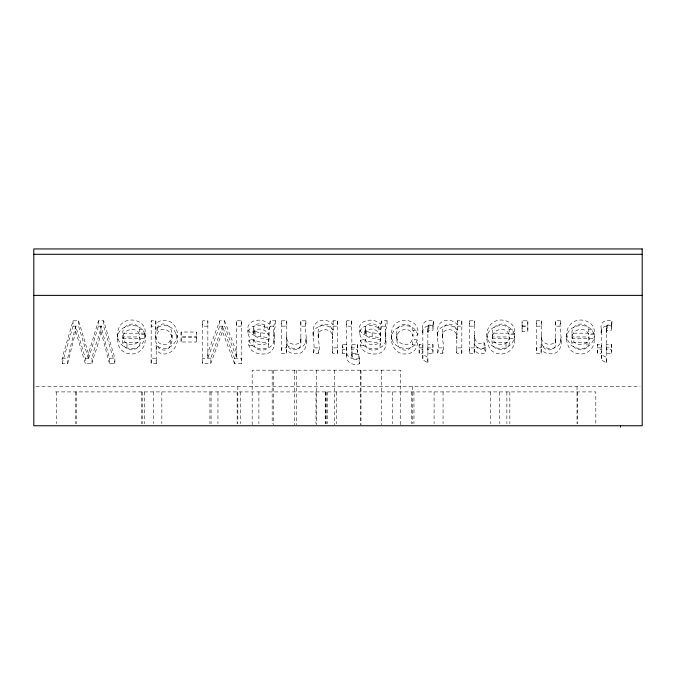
<?xml version="1.0" encoding="UTF-8"?>
<svg xmlns="http://www.w3.org/2000/svg" width="676" height="676" viewBox="0 0 676 676"><rect width="100%" height="100%" fill="white"/><g stroke="black" fill="none" stroke-linecap="round" stroke-linejoin="round"><path stroke-width="0.51" stroke-dasharray="3.38 2.54" d="M155.835 320.796L155.835 324.193C159.299 319.385 166.533 319.148 171.172 322.325A13.537 12.337 0 0 1 175.988 328.578C182.241 340.67 166.33 355.686 156.198 344.861L156.198 363.553L151.162 363.553L151.162 320.796L155.835 320.796L155.835 329.542C159.299 324.733 166.533 324.505 171.172 327.674A13.537 12.337 0 0 1 175.988 333.936M155.835 329.542L155.835 326.153L151.162 326.153L151.162 320.796M181.1 341.997L181.1 337.375L196.572 337.375L196.572 341.997L181.1 341.997L181.1 332.026L196.572 332.026L196.572 341.997M181.1 332.026L181.1 336.64L196.572 336.64L196.572 332.026M219.708 320.796L219.708 326.153L207.845 357.993L207.845 352.644L219.708 320.796L224.609 320.796L224.609 326.153L236.524 357.46L236.524 320.796L241.763 320.796L241.763 363.553L234.454 363.553L234.454 358.204L222.455 326.187L222.455 331.536L210.785 363.553L202.614 363.553L202.614 320.796L207.845 320.796L207.845 326.153L202.614 326.153L202.614 320.796M207.845 357.993L207.845 320.796M268.845 332.719L268.845 334.4C264.333 331.967 252.064 334.502 253.922 326.39C256.812 322.351 263.277 323.466 266.665 326.322C270.966 332.068 268.414 340.29 268.516 346.94L267.442 348.503C260.725 352.754 251.227 348.503 253.956 339.555L249.038 340.163C246.081 351.748 259.829 356.235 268.617 353.041C280.388 347.371 269.783 330.294 275.529 320.796L270.273 320.796L269.268 324.142L269.268 329.491C263.674 324.539 251.159 323.06 248.329 331.671C247.086 342.85 261.756 341.448 268.845 343.349L268.871 344.549M300.854 342.631L300.854 337.282C302.451 348.157 284.342 345.495 286.776 335.6C285.99 341.363 286.725 350.329 294.668 349.881C298.699 350.219 301.479 346.442 300.854 342.631L300.854 320.796L305.89 320.796C302.924 330.243 311.72 346.991 300.676 352.982C295.75 354.773 289.48 353.852 286.278 349.399L286.278 353.244L281.74 353.244L281.74 320.796L286.776 320.796L286.776 326.153L281.74 326.153L281.74 320.796M305.89 342.816L305.89 337.459C308.273 348.731 291.736 352.213 286.278 344.042L286.278 347.895L281.74 347.895L281.74 353.244M286.776 340.949L286.776 320.796M318.54 332.871L318.54 338.22C315.641 325.815 334.831 327.666 332.558 338.727C333.403 332.896 332.558 323.787 324.666 324.142C311.83 325.511 322.156 346.196 318.54 353.244L313.503 353.244C316.436 343.822 307.698 327.074 318.751 321.108C323.677 319.173 329.888 320.348 333.091 324.776L333.091 320.796L337.594 320.796L337.594 326.153L333.091 326.153L333.091 330.133C327.725 321.877 311.315 325.283 313.503 336.462L313.503 331.105M337.594 320.796L337.594 353.244L332.558 353.244L332.558 333.378M359.615 358.381C354.106 360.215 345.597 357.967 346.687 350.776L346.687 320.796L351.697 320.796L351.934 352.458L353.937 354.41L358.855 354.376L359.615 358.381L359.615 363.73C352.34 366.561 344.422 361.246 346.687 353.244L342.233 353.244L342.233 349.678L346.687 349.678M346.687 356.134L346.687 344.321L342.233 344.321L342.233 347.895L346.687 347.895M359.615 363.73L358.855 359.725L353.937 359.759L351.934 357.807L351.697 353.244L357.486 353.244L357.486 349.678L351.697 349.678M351.697 355.745L351.697 344.321L357.486 344.321L357.486 347.895L351.697 347.895M380.377 332.719L380.377 334.4C375.864 331.967 363.595 334.502 365.454 326.39C368.344 322.351 374.808 323.466 378.197 326.322C382.498 332.068 379.946 340.29 380.047 346.94L378.974 348.503C372.256 352.754 362.75 348.503 365.488 339.555L360.561 340.163C357.612 351.748 371.361 356.235 380.149 353.041C391.919 347.371 381.315 330.294 387.061 320.796L381.805 320.796L380.791 324.142L380.791 329.491C375.205 324.539 362.691 323.06 359.86 331.671C358.618 342.85 373.287 341.448 380.377 343.349L380.402 344.549M422.846 347.895L419.154 347.895L419.154 344.321L422.846 344.321L422.846 353.244L419.154 353.244L419.154 349.678L422.846 349.678M427.857 328.477L427.857 362.716L422.846 359.962L422.846 328.73C421.106 322.013 428.153 318.844 433.646 320.846L432.919 330.26L428.99 330.412L428.119 331.308L427.857 333.834L428.119 325.95L428.99 325.063L432.919 324.911L433.646 320.846M432.919 353.244L432.919 344.321L427.857 344.321L427.857 353.244L432.919 353.244L432.919 349.678L427.857 349.678M432.919 344.321L432.919 347.895L427.857 347.895M442.772 332.871L442.772 338.22C439.873 325.815 459.072 327.666 456.79 338.727C457.635 332.896 456.79 323.787 448.898 324.142C436.071 325.511 446.388 346.196 442.772 353.244L437.735 353.244C440.676 343.822 431.93 327.074 442.983 321.108C447.909 319.173 454.12 320.348 457.322 324.776L457.322 320.796L461.826 320.796L461.826 326.153L457.322 326.153L457.322 330.133C451.957 321.877 435.547 325.283 437.735 336.462L437.735 331.105M461.826 320.796L461.826 353.244L456.79 353.244L456.79 333.378M484.067 342.766L484.067 348.123C475.701 352.711 473.225 340.89 474.696 334.983C473.623 340.391 478.735 346.264 484.067 342.766L485.807 347.025L485.807 352.382C481.76 355.128 476.065 353.827 474.197 349.137L474.197 353.244L469.659 353.244L469.659 320.796L474.696 320.796L474.696 326.153L469.659 326.153L469.659 320.796M485.807 347.025C481.76 349.779 476.065 348.478 474.197 343.788L474.197 347.895L469.659 347.895L469.659 353.244M474.696 340.341L474.696 320.796M522.092 331.384L522.092 320.796L527.829 320.796L527.829 331.384L522.092 331.384L522.092 320.796M555.697 342.631L555.697 337.282C557.294 348.157 539.186 345.495 541.628 335.6C540.834 341.363 541.569 350.329 549.52 349.881C553.543 350.219 556.323 346.442 555.697 342.631L555.697 320.796L560.734 320.796C557.768 330.243 566.564 346.991 555.52 352.982C550.594 354.773 544.332 353.852 541.121 349.399L541.121 353.244L536.592 353.244L536.592 320.796L541.628 320.796L541.628 326.153L536.592 326.153L536.592 320.796M560.734 342.816L560.734 337.459C563.116 348.731 546.588 352.213 541.121 344.042L541.121 347.895L536.592 347.895L536.592 353.244M541.628 340.949L541.628 320.796M601.251 347.895L597.559 347.895L597.559 344.321L601.251 344.321L601.251 353.244L597.559 353.244L597.559 349.678L601.251 349.678M606.262 328.477L606.262 362.716L601.251 359.962L601.251 328.73C599.511 322.013 606.558 318.844 612.05 320.846L611.324 330.26L607.394 330.412L606.524 331.308L606.262 333.834L606.524 325.95L607.394 325.063L611.324 324.911L612.05 320.846M611.324 353.244L611.324 344.321L606.262 344.321L606.262 353.244L611.324 353.244L611.324 349.678L606.262 349.678M611.324 344.321L611.324 347.895L606.262 347.895M396.913 334.375C394.97 319.934 417.024 321.328 412.664 336.073L417.616 335.49C421.976 316.098 389.883 315.084 391.734 334.248C389.46 344.245 396.263 356.024 407.586 353.717C414.337 353.337 418.731 346.349 417.143 339.935L412.242 339.242C409.74 349.382 394.581 343.763 396.913 334.375C396.829 339.538 396.111 347.067 402.026 349.458C408.389 352.407 414.447 345.63 412.242 339.242M396.913 339.724C394.319 329.33 411.388 324.776 412.664 336.073M171.78 334.375L171.205 338.989L168.256 343.307A6.743 6.152 0 0 1 163.888 344.735C154.956 344.397 153.511 331.434 158.522 325.959A6.878 6.27 0 0 1 163.668 323.965C174.467 325.283 174.214 342.335 168.256 348.664A6.743 6.152 0 0 1 163.888 350.084C156.139 349.957 154.897 340.493 155.776 334.552M391.734 339.597C389.393 323.981 415.478 320.035 417.616 335.49M122.846 338.524L122.846 333.175L145.002 333.175C146.498 342.402 137.642 350.523 128.584 348.275A12.616 11.5 0 0 1 121.503 344.735C114.252 337.307 117.311 321.548 128.702 320.416C137.042 318.311 147.25 324.886 144.867 334.29L139.662 334.873C136.797 325.528 122.001 329.102 122.846 338.524L145.002 338.524C146.498 347.76 137.642 355.872 128.584 353.624A12.616 11.5 0 0 1 121.503 350.084C117.244 345.935 117.523 339.589 117.641 334.121M514.512 339.749C515.374 348.63 506.561 355.686 498.06 353.624A12.616 11.5 0 0 1 490.979 350.084C484.726 341.997 484.523 325.46 495.432 321.1C504.144 317.407 516.971 323.55 514.343 334.29L509.138 334.873C506.282 325.528 491.477 329.102 492.322 338.524L514.487 338.524L514.512 339.749L514.487 333.175L492.322 333.175L492.322 338.524M594.17 339.749C595.041 348.63 586.219 355.686 577.726 353.624A12.616 11.5 0 0 1 570.637 350.084C564.384 341.997 564.181 325.46 575.09 321.1C583.802 317.407 596.629 323.55 594.001 334.29L588.804 334.873C585.94 325.528 571.135 329.102 571.981 338.524L594.145 338.524L594.17 339.749L594.145 333.175L571.981 333.175L571.981 338.524M117.641 339.47C115.816 324.184 140.929 320.086 144.867 334.29M487.117 339.47C485.3 324.184 510.405 320.086 514.343 334.29M566.784 339.47C564.959 324.184 590.072 320.086 594.001 334.29M176.926 334.755C180.602 347.067 166.71 360.815 156.198 350.21L156.198 344.861M155.776 339.901L156.139 335.71L158.522 331.308A6.878 6.27 0 0 1 163.668 329.313C169 329.254 172.186 334.882 171.78 339.724M248.168 333.293C244.273 319.714 261.426 316.698 269.268 324.142M359.7 333.293C355.804 319.714 372.958 316.698 380.791 324.142M122.846 333.175C122.001 323.753 136.797 320.179 139.662 329.525L139.662 334.873M492.322 333.175C491.477 323.753 506.282 320.179 509.138 329.525L509.138 334.873M571.981 333.175C571.135 323.753 585.94 320.179 588.804 329.525L588.804 334.873M98.417 320.796L98.417 326.153L88.48 359.04L88.48 353.683L98.417 320.796L103.648 320.796L114.895 358.204L114.895 363.553L109.436 363.553L109.436 358.204L100.961 326.026C99.499 338.904 91.767 350.582 91.894 363.553L85.345 363.553L75.695 331.384L75.695 326.026L85.345 358.204L85.345 363.553M100.961 326.026C101.341 339.073 94.944 351.14 91.894 363.553M269.268 329.491L270.273 326.153L270.273 320.796M380.791 329.491L381.805 326.153L381.805 320.796M139.712 336.952C139.949 347.253 123.057 346.94 123.125 336.952L139.712 336.952C144.715 354.216 118.224 353.759 123.125 336.952M509.197 336.952C509.434 347.253 492.542 346.94 492.601 336.952L509.197 336.952C514.199 354.216 487.709 353.759 492.601 336.952M588.855 336.952C589.092 347.253 572.2 346.94 572.268 336.952L588.855 336.952C593.858 354.216 567.367 353.759 572.268 336.952M75.695 326.026L67.718 358.204L67.718 363.553L62.15 363.553L62.15 358.204L73.033 320.796L78.577 320.796L88.48 353.683M75.695 331.384L67.718 363.553M253.542 333.42L253.922 331.739C259.17 325.333 271.211 331.426 268.845 339.749C262.085 337.527 250.061 339.276 253.542 328.071M365.065 333.42L365.454 331.739C370.701 325.333 382.743 331.426 380.377 339.749C373.617 337.527 361.592 339.276 365.065 328.071M62.15 363.553L73.033 326.153L73.033 320.796M417.143 339.935C413.982 354.376 389.199 349.036 391.734 334.248M222.455 326.187L210.785 358.204L210.785 363.553M275.529 320.796L275.529 326.153L274.262 329.406L273.941 337.501L273.941 332.153M387.061 320.796L387.061 326.153L385.785 329.406L385.464 337.501L385.464 332.153M249.038 345.52L253.956 344.904M360.561 345.52L365.488 344.904M412.664 330.725L417.616 330.142M139.662 329.525L144.867 328.942M509.138 329.525L514.343 328.942M588.804 329.525L594.001 328.942M522.092 326.026L527.829 326.026M73.033 326.153L78.577 326.153L88.48 359.04M98.417 326.153L103.648 326.153L114.895 363.553M219.708 326.153L224.609 326.153M270.273 326.153L275.529 326.153M381.805 326.153L387.061 326.153M522.092 326.153L527.829 326.153M123.125 342.301L139.712 342.301M492.601 342.301L509.197 342.301M572.268 342.301L588.855 342.301M62.15 358.204L67.718 358.204M85.345 358.204L91.894 358.204M109.436 358.204L114.895 358.204M210.785 358.204L202.614 358.204L202.614 363.553M234.454 358.204L241.763 358.204L241.763 363.553M35.904 386.554L640.096 386.554M55.525 391.911L595.826 391.911L595.826 423.708M612.05 326.204C606.558 324.193 599.511 327.37 601.251 334.088L601.251 328.73M433.646 326.204C428.153 324.193 421.106 327.37 422.846 334.088L422.846 328.73M412.242 344.599L417.143 345.284M365.488 339.555C366.722 345.554 374.665 345.766 378.974 343.146L380.047 341.583L380.377 338C373.498 335.727 360.654 337.983 359.7 327.945M253.956 339.555C255.198 345.554 263.133 345.766 267.442 343.146L268.516 341.583L268.845 338C261.967 335.727 249.131 337.983 248.168 327.945M484.067 348.123L485.807 352.382M224.609 320.796L236.524 352.103L236.524 357.46M234.454 363.553L222.455 331.536M360.561 340.163C362.708 351.866 387.407 352.154 385.464 338.279L385.464 343.628M249.038 340.163C251.176 351.866 275.876 352.154 273.941 338.279L273.941 343.628M109.436 363.553L100.961 331.384M175.988 333.936L176.926 340.104M566.784 334.121L567.747 340.189L570.645 344.735A12.616 11.5 0 0 0 577.726 348.267C586.785 350.523 595.632 342.402 594.145 333.175M487.117 334.121L488.089 340.189L490.979 344.735A12.616 11.5 0 0 0 498.06 348.267C507.118 350.523 515.974 342.402 514.487 333.175M611.324 324.911L611.324 330.26M607.394 325.063L607.394 330.412M606.524 325.95L606.524 331.308M606.262 362.716L606.262 357.359L601.251 354.604L601.251 359.962M597.559 344.321L597.559 353.244M586.954 342.081L586.954 347.43M577.414 391.911L577.414 423.708M577.017 386.554L577.017 423.708M560.734 320.796L560.734 326.153L555.697 326.153L555.697 320.796M541.121 344.042L541.121 353.244M527.829 320.796L527.829 331.384M509.822 391.911L509.822 423.708M506.865 391.911L506.865 423.708M506.003 343.239L506.003 348.588M499.42 391.911L499.42 423.708M490.37 391.911L490.37 423.708M474.197 343.788L474.197 353.244M461.826 353.244L461.826 347.895L456.79 347.895L456.79 353.244M457.322 320.796L457.322 330.133M443.059 391.911L443.059 423.708M442.772 353.244L442.772 347.895L437.735 347.895L437.735 353.244M434.093 391.911L434.093 423.708M432.919 324.911L432.919 330.26M428.99 325.063L428.99 330.412M428.119 325.95L428.119 331.308M427.857 362.716L427.857 357.359L422.846 354.604L422.846 359.962M419.154 344.321L419.154 353.244M413.965 391.911L413.965 423.708M412.343 386.554L412.343 423.708M411.625 391.911L411.625 423.708M400.623 424.705L400.623 370.178L252.173 370.178L252.173 424.705M392.401 391.911L392.401 423.708M381.484 370.178L381.484 424.705M378.197 326.322L378.197 331.671M372.146 332.66L372.146 338.017M366.612 331.113L366.612 336.471M365.767 330.251L365.767 335.609M365.243 329.212L365.243 334.569M361.001 370.178L361.001 424.705M360.604 370.178L360.604 424.705M358.855 354.376L358.855 359.725M357.486 344.321L357.486 353.244M352.644 353.734L352.644 359.091M351.697 320.796L351.697 326.153L346.687 326.153L346.687 320.796M342.233 344.321L342.233 353.244M337.594 353.244L337.594 347.895L332.558 347.895L332.558 353.244M336.259 391.911L336.259 423.708M334.366 370.178L334.366 424.705M333.091 320.796L333.091 330.133M327.429 391.911L327.429 423.708M326.761 391.911L326.761 423.708M325.705 391.911L325.705 423.708M325.604 391.911L325.604 423.708M318.54 353.244L318.54 347.895L313.503 347.895L313.503 353.244M316.385 370.178L316.385 424.705M315.988 391.911L315.988 423.708M305.89 320.796L305.89 326.153L300.854 326.153L300.854 320.796M296.477 370.178L296.477 424.705M294.406 370.178L294.406 424.705M286.278 344.042L286.278 353.244M273.577 370.178L273.577 424.705M272.183 370.178L272.183 423.708M264.705 324.945L264.705 330.294M260.615 332.66L260.615 338.017M258.883 391.911L258.883 423.708M255.089 331.113L255.089 336.471M254.235 330.251L254.235 335.609M253.711 329.212L253.711 334.569M241.763 320.796L241.763 326.153L236.524 326.153L236.524 320.796M240.605 391.911L240.605 423.708M237.842 386.554L237.842 423.708M237.132 391.911L237.132 423.708M217.951 391.911L217.951 423.708M211.081 391.911L211.081 423.708M209.932 391.911L209.932 423.708M170.479 340.772L170.479 346.12M161.843 391.911L161.843 423.708M157.229 327.514L157.229 332.862M156.198 363.553L156.198 358.204L151.162 358.204L151.162 363.553M153.604 391.911L153.604 423.708M145.027 334.4L145.027 339.749M145.002 333.175L145.002 338.524M144.436 391.911L144.436 423.708M142.509 391.911L142.509 423.708M141.74 391.911L141.74 423.708M126.987 343.543L126.987 348.892M103.648 320.796L103.648 326.153M78.577 320.796L78.577 326.153M76.447 391.911L76.447 423.708M75.509 391.911L75.509 423.708M56.395 391.911L56.395 423.708"/><path stroke-width="1.01" d="M33.8 254.294L642.2 254.294M33.8 295.387L642.2 295.387M620.475 425.753L620.475 427.063M642.2 248.937L33.8 248.937L33.8 425.753L642.2 425.753L642.2 248.937"/></g></svg>
